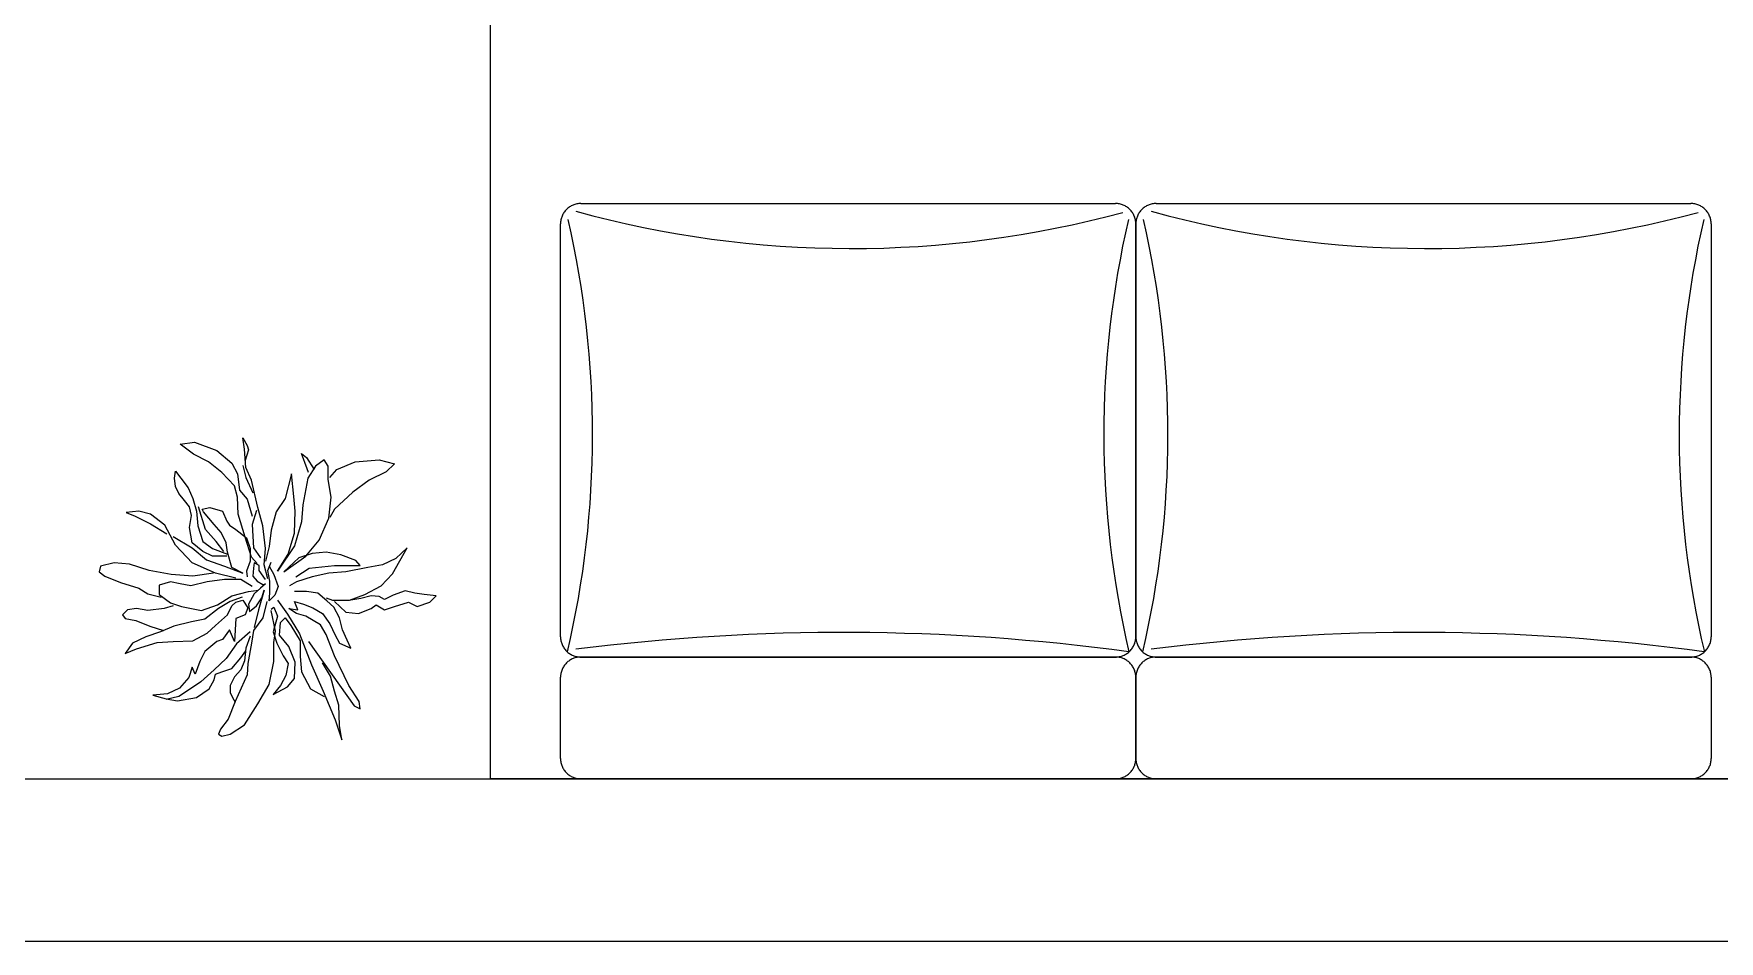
# Model space of a CAD drawing. Header units: inches. Extents: x 1174834 to 1369688, y -175882 to -108740.
# Drawn here: x 1350025 to 1352516, y -171267 to -169926 of the extents above; entities that cross this region are included whole.
import ezdxf

# ---------------------------------------------------------------- set-up
doc = ezdxf.new("R2010")
doc.units = ezdxf.units.IN
doc.header["$LTSCALE"] = 500
doc.header["$MEASUREMENT"] = 0
doc.linetypes.add('DASH', pattern=[0.35, 0.25, -0.1])
for name, color, linetype in [('8', 8, 'Continuous'), ('A-01-原始墙体', 7, 'Continuous'), ('FF-FURN', 51, 'Continuous')]:
    doc.layers.add(name, color=color, linetype=linetype)

# ---------------------------------------------------------------- blocks, each defined once
blk = doc.blocks.new('A$C48916692')
at = {"color": 3, "linetype": 'DASH', "ltscale": 150}
for points in [[(8347.5, 7345.6), (8467.5, 7345.6, -0.414214), (8497.5, 7315.6), (8497.5, 6525.6, -0.414214), (8467.5, 6495.6), (8347.5, 6495.6, -0.414214), (8317.5, 6525.6), (8317.5, 7315.6, -0.414214)], [(8527.5, 7345.6), (9137.5, 7345.6, -0.414214), (9167.5, 7315.6), (9167.5, 6525.6, -0.414214), (9137.5, 6495.6), (8527.5, 6495.6, -0.414214), (8497.5, 6525.6), (8497.5, 7315.6, -0.414214)], [(8347.5, 6495.6), (8467.5, 6495.6, -0.414214), (8497.5, 6465.6), (8497.5, 5675.6, -0.414214), (8467.5, 5645.6), (8347.5, 5645.6, -0.414214), (8317.5, 5675.6), (8317.5, 6465.6, -0.414214)], [(8527.5, 6495.6), (9137.5, 6495.6, -0.414214), (9167.5, 6465.6), (9167.5, 5675.6, -0.414214), (9137.5, 5645.6), (8527.5, 5645.6, -0.414214), (8497.5, 5675.6), (8497.5, 6465.6, -0.414214)]]:
    blk.add_lwpolyline(points, format="xyb", close=True, dxfattribs=at)
at = {"layer": 'FF-FURN', "color": 250}
for p, q in [((8317.5, 4199), (8317.5, 7449)), ((8317.5, 7449), (11183.6, 7449))]:
    blk.add_line(p, q, dxfattribs=at)
at = {"layer": 'FF-FURN', "color": 8}
for centre, radius, start, end in [((8826.3, 8706.8), 1408.6, 256.8138, 283.0307), ((5403.3, 6928.9), 3130.5, 352.2319, 7.228), ((10634.7, 6915.8), 1533.6, 164.61, 195.1492), ((8826.3, 5134.3), 1408.6, 76.9693, 103.1862), ((8826.3, 7856.8), 1408.6, 256.8138, 283.0307), ((5403.3, 6078.9), 3130.5, 352.2319, 7.228), ((10634.7, 6065.8), 1533.6, 164.61, 195.1492), ((8826.3, 4284.3), 1408.6, 76.9693, 103.1862)]:
    blk.add_arc(centre, radius, start, end, dxfattribs=at)
blk = doc.blocks.new('A$C479659CB')
at = {"color": 147, "linetype": 'ByBlock'}
for p, q in [((184.4, 475.8), (189.6, 495.6)), ((186.5, 452.9), (184.4, 475.8)), ((189.6, 495.6), (197.9, 497.7)), ((197.9, 497.7), (204.2, 489.3)), ((204.2, 489.3), (213.6, 466.4)), ((108.3, 439.4), (110.4, 458.1)), ((110.4, 458.1), (115.6, 444.6)), ((195.9, 423.8), (186.5, 452.9)), ((213.6, 466.4), (221.9, 439.4)), ((252.1, 442.5), (254.2, 456)), ((254.2, 456), (261.5, 463.3)), ((261.5, 463.3), (266.7, 459.2)), ((266.7, 459.2), (269.8, 443.5)), ((293.8, 429), (303.2, 448.7)), ((303.2, 448.7), (318.8, 459.2)), ((318.8, 459.2), (311.5, 442.5)), ((112.5, 421.7), (108.3, 439.4)), ((115.6, 444.6), (127.1, 421.7)), ((202.1, 391.5), (195.9, 423.8)), ((221.9, 439.4), (230.2, 425.8)), ((230.2, 425.8), (235.5, 406.1)), ((255.2, 425.8), (252.1, 442.5)), ((252.1, 401.9), (255.2, 425.8)), ((269.8, 443.5), (278.2, 422.7)), ((286.5, 407.1), (293.8, 429)), ((311.5, 442.5), (302.1, 412.3)), ((129.2, 400.9), (112.5, 421.7)), ((127.1, 421.7), (141.7, 397.7)), ((158.4, 385.2), (129.2, 400.9)), ((212.5, 392.5), (217.7, 409.2)), ((217.7, 409.2), (231.3, 409.2)), ((231.3, 409.2), (243.8, 392.5)), ((248, 388.4), (252.1, 401.9)), ((278.2, 422.7), (284.4, 402.9)), ((278.2, 387.3), (286.5, 407.1)), ((302.1, 412.3), (301.1, 388.4)), ((378.2, 396.7), (380.3, 418.6)), ((380.3, 418.6), (385.5, 398.8)), ((382.3, 380), (386.5, 398.8)), ((385.5, 398.8), (388.6, 382.1)), ((9.4, 377.9), (6.3, 357.1)), ((24, 358.2), (9.4, 377.9)), ((59.4, 386.3), (49, 385.2)), ((49, 385.2), (59.4, 376.9)), ((71.9, 385.2), (59.4, 386.3)), ((59.4, 376.9), (74, 366.5)), ((82.3, 380), (71.9, 385.2)), ((92.7, 371.7), (82.3, 380)), ((145.9, 388.4), (162.5, 360.2)), ((184.4, 360.2), (158.4, 385.2)), ((204.2, 359.2), (202.1, 391.5)), ((215.7, 377.9), (212.5, 392.5)), ((218.8, 362.3), (215.7, 377.9)), ((243.8, 392.5), (249, 375.9)), ((249, 375.9), (255.2, 346.7)), ((271.9, 361.3), (278.2, 387.3)), ((301.1, 388.4), (300, 359.2)), ((354.2, 365.5), (369.8, 379)), ((369.8, 379), (378.2, 396.7)), ((371.9, 364.4), (382.3, 380)), ((388.6, 382.1), (383.4, 354)), ((6.3, 357.1), (18.8, 323.8)), ((35.4, 336.3), (24, 358.2)), ((74, 366.5), (89.6, 359.2)), ((89.6, 359.2), (108.3, 354)), ((102.1, 364.4), (92.7, 371.7)), ((114.6, 361.3), (102.1, 364.4)), ((135.4, 340.5), (102.1, 350.9)), ((108.3, 354), (130.2, 351.9)), ((132.3, 364.4), (114.6, 361.3)), ((130.2, 351.9), (153.1, 344.6)), ((155.2, 360.2), (132.3, 364.4)), ((167.7, 344.6), (155.2, 360.2)), ((162.5, 360.2), (180.2, 339.4)), ((200, 325.9), (184.4, 360.2)), ((200, 329), (204.2, 359.2)), ((212.5, 338.4), (218.8, 362.3)), ((267.7, 341.5), (271.9, 361.3)), ((300, 359.2), (288.6, 338.4)), ((315.7, 341.5), (330.3, 348.8)), ((330.3, 348.8), (349, 356.1)), ((338.6, 360.2), (354.2, 365.5)), ((349, 356.1), (338.6, 360.2)), ((360.5, 347.8), (371.9, 364.4)), ((383.4, 354), (370.9, 335.3)), ((18.8, 323.8), (37.5, 301.9)), ((51, 316.5), (35.4, 336.3)), ((105.2, 345.7), (103.1, 334.2)), ((103.1, 334.2), (108.3, 315.5)), ((109.4, 343.6), (105.2, 345.7)), ((128.1, 328), (109.4, 343.6)), ((139.6, 317.6), (128.1, 328)), ((153.1, 324.8), (135.4, 340.5)), ((153.1, 344.6), (163.6, 330.1)), ((167.7, 313.4), (153.1, 324.8)), ((163.6, 330.1), (171.9, 308.2)), ((175, 330.1), (167.7, 344.6)), ((175, 309.2), (175, 330.1)), ((180.2, 339.4), (189.6, 312.4)), ((207.3, 295.7), (200, 325.9)), ((209.4, 312.4), (212.5, 338.4)), ((255.2, 346.7), (246.9, 322.8)), ((252.1, 321.7), (267.7, 341.5)), ((277.1, 325.9), (261.5, 308.2)), ((288.6, 338.4), (277.1, 325.9)), ((298, 315.5), (301.1, 323.8)), ((301.1, 323.8), (315.7, 341.5)), ((326.1, 310.3), (342.8, 328)), ((342.8, 328), (360.5, 347.8)), ((349, 325.9), (345.9, 316.5)), ((357.3, 328), (349, 325.9)), ((370.9, 335.3), (357.3, 328)), ((37.5, 301.9), (53.1, 293.6)), ((70.8, 297.8), (51, 316.5)), ((108.3, 315.5), (122.9, 309.2)), ((122.9, 309.2), (129.2, 305.1)), ((129.2, 305.1), (135.4, 295.7)), ((155.2, 310.3), (139.6, 317.6)), ((168.8, 308.2), (155.2, 310.3)), ((191.7, 301.9), (168.8, 308.2)), ((189.6, 312.4), (200, 285.3)), ((200, 285.3), (191.7, 301.9)), ((209.4, 288.4), (209.4, 312.4)), ((233.4, 301.9), (227.1, 277)), ((246.9, 322.8), (233.4, 301.9)), ((235.5, 286.3), (241.7, 304)), ((241.7, 304), (252.1, 321.7)), ((248, 301.9), (242.7, 295.7)), ((261.5, 308.2), (248, 301.9)), ((283.4, 305.1), (298, 315.5)), ((301.1, 297.8), (283.4, 305.1)), ((304.2, 294.7), (326.1, 310.3)), ((340.7, 301.9), (325, 288.4)), ((345.9, 316.5), (340.7, 301.9)), ((353.2, 297.8), (365.7, 304)), ((365.7, 304), (376.1, 304)), ((376.1, 304), (383.4, 300.9)), ((383.4, 300.9), (390.7, 296.7)), ((389.6, 296.7), (415.7, 307.1)), ((415.7, 307.1), (430.3, 318.6)), ((437.6, 304), (424, 283.2)), ((430.3, 318.6), (437.6, 321.7)), ((437.6, 321.7), (440.7, 316.5)), ((440.7, 316.5), (437.6, 304)), ((16.7, 283.2), (0, 285.3)), ((0, 285.3), (11.5, 279)), ((11.5, 279), (17.7, 277)), ((43.8, 281.1), (16.7, 283.2)), ((17.7, 277), (33.3, 282.2)), ((40.6, 285.3), (58.3, 281.1)), ((62.5, 272.8), (43.8, 281.1)), ((53.1, 293.6), (77.1, 290.5)), ((58.3, 281.1), (81.3, 270.7)), ((87.5, 293.6), (70.8, 297.8)), ((77.1, 290.5), (90.6, 279)), ((112.5, 292.6), (87.5, 293.6)), ((90.6, 279), (115.6, 271.7)), ((146.9, 282.2), (112.5, 292.6)), ((135.4, 295.7), (147.9, 280.1)), ((176.1, 272.8), (146.9, 282.2)), ((147.9, 280.1), (163.6, 274.9)), ((163.6, 274.9), (182.3, 274.9)), ((182.3, 274.9), (196.9, 280.1)), ((196.9, 280.1), (205.2, 279)), ((219.8, 271.7), (209.4, 288.4)), ((227.1, 277), (225, 262.4)), ((230.2, 268.6), (245.9, 277)), ((242.7, 295.7), (239.6, 285.3)), ((239.6, 285.3), (251.1, 278)), ((245.9, 277), (256.3, 275.9)), ((256.3, 275.9), (248, 265.5)), ((251.1, 278), (261.5, 282.2)), ((261.5, 282.2), (266.7, 295.7)), ((266.7, 295.7), (301.1, 297.8)), ((286.5, 274.9), (304.2, 294.7)), ((292.8, 274.9), (310.5, 281.1)), ((303.2, 272.8), (333.4, 278)), ((310.5, 281.1), (329.2, 283.2)), ((325, 288.4), (314.6, 281.1)), ((329.2, 283.2), (342.8, 288.4)), ((333.4, 278), (350.1, 279)), ((342.8, 288.4), (353.2, 297.8)), ((350.1, 279), (389.6, 296.7)), ((424, 283.2), (392.8, 263.4)), ((103.1, 263.4), (62.5, 272.8)), ((130.2, 256.1), (103.1, 263.4)), ((107.3, 265.5), (128.1, 271.7)), ((128.1, 271.7), (162.5, 269.7)), ((163.6, 252), (130.2, 256.1)), ((160.4, 246.8), (182.3, 252)), ((162.5, 269.7), (177.1, 259.3)), ((187.5, 254), (163.6, 252)), ((185.4, 264.5), (176.1, 272.8)), ((184.4, 268.6), (192.7, 269.7)), ((188.6, 261.3), (184.4, 268.6)), ((208.4, 248.8), (187.5, 254)), ((195.9, 261.3), (188.6, 261.3)), ((192.7, 269.7), (204.2, 270.7)), ((209.4, 252), (195.9, 261.3)), ((204.2, 270.7), (211.5, 264.5)), ((211.5, 264.5), (216.7, 256.1)), ((215.7, 252), (221.9, 259.3)), ((216.7, 256.1), (215.7, 252)), ((221.9, 259.3), (230.2, 268.6)), ((225, 254), (254.2, 262.4)), ((236.5, 257.2), (225, 254)), ((248, 265.5), (236.5, 257.2)), ((241.7, 249.9), (265.7, 256.1)), ((254.2, 262.4), (280.2, 268.6)), ((265.7, 256.1), (284.4, 269.7)), ((284.4, 269.7), (303.2, 272.8)), ((392.8, 263.4), (364.6, 246.8)), ((89.6, 222.8), (109.4, 236.3)), ((109.4, 236.3), (136.5, 243.6)), ((136.5, 243.6), (160.4, 246.8)), ((159.4, 209.3), (196.9, 234.3)), ((196.9, 234.3), (171.9, 218.6)), ((197.9, 224.9), (175, 192.6)), ((177.1, 203), (197.9, 224.9)), ((195.9, 248.8), (183.4, 243.6)), ((189.6, 246.8), (202.1, 239.5)), ((211.5, 245.7), (195.9, 248.8)), ((202.1, 239.5), (219.8, 233.2)), ((229.2, 245.7), (211.5, 245.7)), ((219.8, 233.2), (232.3, 238.4)), ((240.7, 246.8), (229.2, 245.7)), ((232.3, 238.4), (240.7, 246.8)), ((239.6, 234.3), (260.5, 219.7)), ((240.7, 246.8), (240.7, 246.8)), ((253.2, 243.6), (250, 239.5)), ((250, 239.5), (263.6, 234.3)), ((285.5, 237.4), (255.2, 243.6)), ((263.6, 234.3), (286.5, 240.5)), ((273, 230.1), (265.7, 222.8)), ((291.7, 231.1), (273, 230.1)), ((302.1, 239.5), (285.5, 237.4)), ((286.5, 240.5), (303.2, 235.3)), ((308.4, 217.6), (291.7, 231.1)), ((330.3, 239.5), (302.1, 239.5)), ((303.2, 235.3), (321.9, 225.9)), ((321.9, 225.9), (333.4, 218.6)), ((364.6, 246.8), (330.3, 239.5)), ((351.1, 221.8), (365.7, 230.1)), ((365.7, 230.1), (379.2, 240.5)), ((379.2, 240.5), (367.8, 219.7)), ((53.1, 213.4), (89.6, 222.8)), ((86.5, 210.3), (53.1, 213.4)), ((108.3, 208.2), (86.5, 210.3)), ((140.6, 209.3), (108.3, 208.2)), ((124, 198.9), (159.4, 209.3)), ((171.9, 218.6), (140.6, 209.3)), ((170.9, 183.2), (177.1, 203)), ((205.2, 207.2), (192.7, 187.4)), ((205.2, 183.2), (212.5, 206.2)), ((212.5, 206.2), (218.8, 216.6)), ((227.1, 191.6), (227.1, 209.3)), ((254.2, 204.1), (241.7, 209.3)), ((241.7, 209.3), (245.9, 195.7)), ((259.4, 206.2), (252.1, 217.6)), ((252.1, 217.6), (254.2, 204.1)), ((263.6, 192.6), (259.4, 206.2)), ((260.5, 219.7), (289.6, 202)), ((265.7, 222.8), (277.1, 214.5)), ((277.1, 214.5), (300, 200.9)), ((289.6, 202), (335.5, 184.3)), ((300, 200.9), (323, 200.9)), ((331.3, 208.2), (308.4, 217.6)), ((323, 200.9), (345.9, 198.9)), ((355.3, 209.3), (331.3, 208.2)), ((333.4, 218.6), (351.1, 221.8)), ((367.8, 219.7), (355.3, 209.3)), ((22.9, 198.9), (29.2, 191.6)), ((45.8, 190.5), (22.9, 198.9)), ((29.2, 191.6), (46.9, 180.1)), ((32.3, 165.5), (41.7, 178)), ((41.7, 178), (59.4, 189.5)), ((51, 188.5), (45.8, 190.5)), ((59.4, 189.5), (99, 196.8)), ((99, 196.8), (124, 198.9)), ((175, 192.6), (151.1, 172.8)), ((168.8, 162.4), (170.9, 183.2)), ((192.7, 187.4), (188.6, 149.9)), ((200, 158.3), (205.2, 183.2)), ((229.2, 174.9), (227.1, 191.6)), ((240.7, 161.4), (229.2, 174.9)), ((245.9, 195.7), (251.1, 182.2)), ((251.1, 182.2), (259.4, 167.6)), ((276.1, 170.8), (263.6, 192.6)), ((301.1, 188.5), (395.9, 120.8)), ((335.5, 184.3), (374, 166.6)), ((345.9, 198.9), (370.9, 185.3)), ((370.9, 185.3), (382.3, 165.5)), ((41.7, 159.3), (32.3, 165.5)), ((61.5, 159.3), (41.7, 159.3)), ((58.3, 157.2), (46.9, 146.8)), ((87.5, 155.1), (61.5, 159.3)), ((80.2, 122.9), (105.2, 149.9)), ((118.8, 158.3), (87.5, 155.1)), ((105.2, 149.9), (117.7, 157.2)), ((151.1, 172.8), (118.8, 158.3)), ((172.9, 140.6), (168.8, 162.4)), ((188.6, 149.9), (188.6, 112.4)), ((197.9, 133.3), (200, 158.3)), ((236.5, 162.4), (239.6, 153.1)), ((239.6, 153.1), (239.6, 128.1)), ((250, 151), (240.7, 161.4)), ((241.7, 149.9), (257.3, 133.3)), ((265.7, 142.6), (250, 151)), ((259.4, 167.6), (275, 157.2)), ((275, 157.2), (291.7, 148.9)), ((290.7, 162.4), (276.1, 170.8)), ((321.9, 149.9), (290.7, 162.4)), ((365.7, 129.1), (321.9, 149.9)), ((352.1, 156.2), (332.3, 167.6)), ((374, 149.9), (352.1, 156.2)), ((374, 166.6), (416.7, 148.9)), ((394.8, 143.7), (374, 149.9)), ((46.9, 146.8), (35.4, 119.7)), ((181.3, 118.7), (172.9, 140.6)), ((191.7, 101), (197.9, 133.3)), ((239.6, 128.1), (231.3, 105.2)), ((237.5, 111.4), (239.6, 126)), ((257.3, 133.3), (259.4, 114.5)), ((283.4, 138.5), (265.7, 142.6)), ((299, 131.2), (283.4, 138.5)), ((291.7, 148.9), (303.2, 142.6)), ((310.5, 126), (299, 131.2)), ((303.2, 142.6), (310.5, 126)), ((389.6, 113.5), (365.7, 129.1)), ((425.1, 142.6), (394.8, 143.7)), ((416.7, 148.9), (445.9, 139.5)), ((445.9, 139.5), (425.1, 142.6)), ((35.4, 119.7), (32.3, 84.3)), ((62.5, 98.9), (80.2, 122.9)), ((188.6, 112.4), (181.3, 118.7)), ((187.5, 79.1), (191.7, 101)), ((231.3, 105.2), (218.8, 81.2)), ((233.4, 95.8), (237.5, 111.4)), ((259.4, 114.5), (252.1, 95.8)), ((400.1, 112.4), (389.6, 113.5)), ((395.9, 120.8), (400.1, 112.4)), ((32.3, 84.3), (38.5, 61.4)), ((50, 73.9), (62.5, 98.9)), ((178.2, 59.3), (187.5, 79.1)), ((218.8, 81.2), (201.1, 64.6)), ((232.3, 63.5), (238.6, 76)), ((234.4, 84.3), (233.4, 95.8)), ((238.6, 76), (234.4, 84.3)), ((252.1, 95.8), (246.9, 88.5)), ((246.9, 88.5), (254.2, 76)), ((254.2, 76), (249, 61.4)), ((38.5, 61.4), (50, 73.9)), ((201.1, 64.6), (162.5, 42.7)), ((162.5, 42.7), (178.2, 59.3)), ((226.1, 45.8), (232.3, 63.5)), ((249, 61.4), (242.7, 40.6)), ((229.2, 31.2), (226.1, 45.8)), ((231.3, 17.7), (229.2, 31.2)), ((242.7, 40.6), (249, 28.1)), ((249, 28.1), (242.7, 9.4)), ((233.4, 0), (231.3, 17.7)), ((242.7, 9.4), (233.4, 0))]:
    blk.add_line(p, q, dxfattribs=at)

msp = doc.modelspace()

# ---------------------------------------------------------------- linework, layer by layer
at = {"layer": 'A-01-原始墙体', "color": 4}
for p, q in [((1346045.1, -171027.4), (1354045.1, -171027.4)), ((1345785.1, -171267.4), (1355855.1, -171267.4))]:
    msp.add_line(p, q, dxfattribs=at)

# ---------------------------------------------------------------- block references
at = {"color": 3, "rotation": 90.00000000000001}
msp.add_blockref('A$C48916692', (1358149.2, -179344.9), dxfattribs=at)
at = {"layer": '8', "xscale": -1, "rotation": 90}
msp.add_blockref('A$C479659CB', (1350619.8, -170523.6), dxfattribs=at)

doc.saveas('drawing.dxf')
